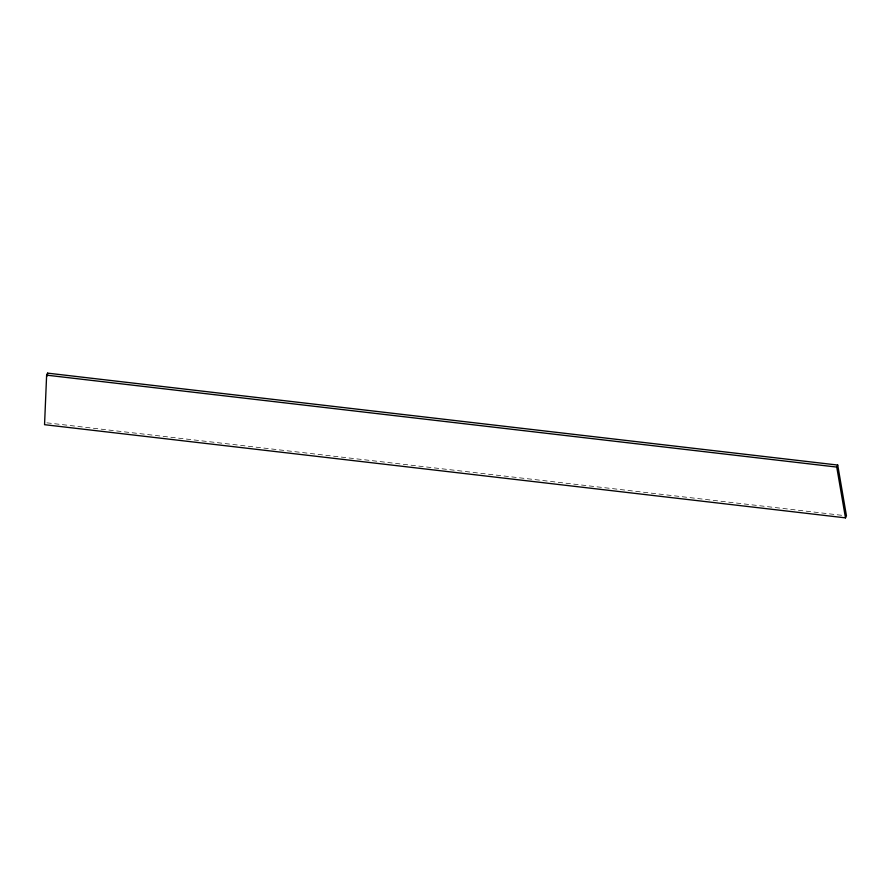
<?xml version="1.0" encoding="UTF-8"?>
<svg xmlns="http://www.w3.org/2000/svg" width="891" height="891" viewBox="0 0 891 891"><rect width="100%" height="100%" fill="white"/><g stroke="black" fill="none" stroke-linecap="round" stroke-linejoin="round"><path stroke-width="0.67" stroke-dasharray="4.46 3.34" d="M46.9 422.835L843.688 515.521"/><path stroke-width="1.34" d="M46.622 375.156L44.55 424.684L845.481 517.86L846.45 515.844L837.718 465.057L47.602 373.14L46.622 375.156L836.749 467.073L837.718 465.057M47.479 375.891L47.602 373.14M836.749 467.073L845.481 517.86"/></g></svg>
